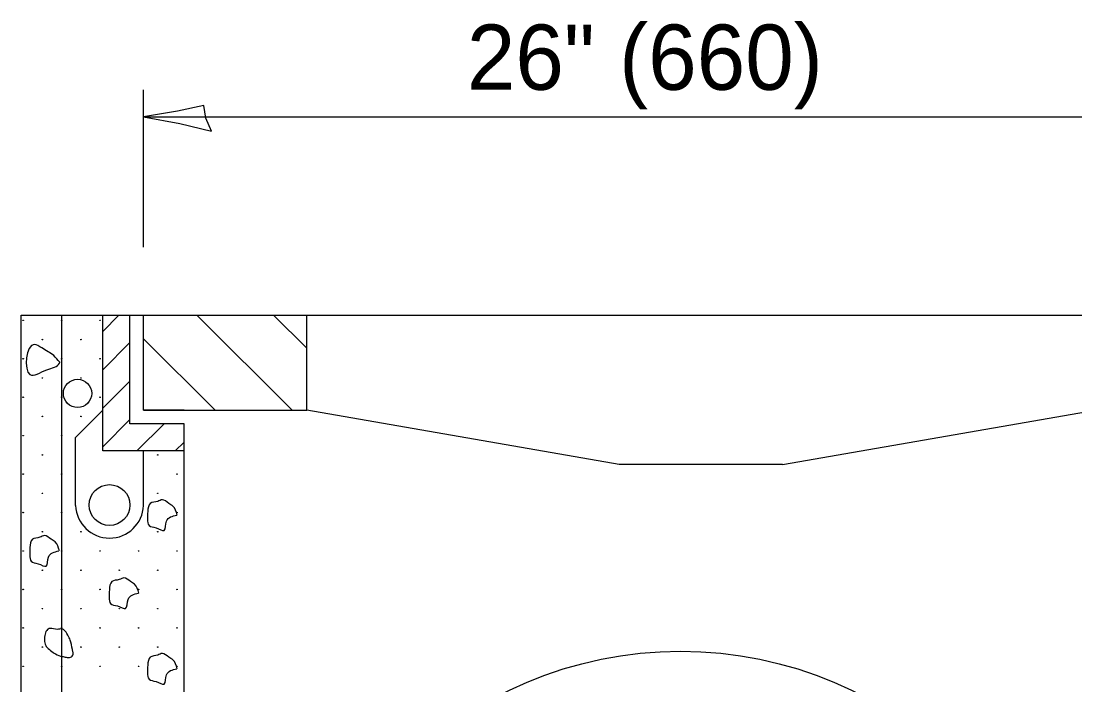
# Model space of a CAD drawing. Extents: x 100793 to 101473, y 99953 to 100393.
# Drawn here: x 101271.52 to 101317.54, y 100229.29 to 100258.29 of the extents above; entities that cross this region are included whole.
import ezdxf

# ---------------------------------------------------------------- set-up
doc = ezdxf.new("R2010")
doc.units = 0
for name, color, linetype in [('Design_PR_Roadway Dimensions', 7, 'Continuous'), ('Drainage_PR', 7, 'Continuous'), ('Level 11', 7, 'Continuous'), ('Level 43', 7, 'Continuous'), ('Level 52', 7, 'Continuous'), ('Removal_Items', 7, 'Continuous'), ('ROW_EX_Private Boundary Items', 7, 'Continuous')]:
    doc.layers.add(name, color=color, linetype=linetype)

msp = doc.modelspace()

# ---------------------------------------------------------------- linework, layer by layer
at = {"layer": 'Drainage_PR'}
for centre in [(101271.61, 100245.215), (101273.289, 100245.215), (101274.969, 100245.215), (101272.45, 100244.376), (101274.129, 100244.376), (101271.61, 100243.536), (101273.289, 100243.536), (101274.969, 100243.536), (101272.45, 100242.696), (101274.129, 100242.696), (101271.61, 100241.857), (101273.289, 100241.857), (101274.969, 100241.857), (101272.45, 100241.017), (101274.129, 100241.017), (101271.61, 100240.177), (101273.289, 100240.177), (101272.45, 100239.338), (101277.488, 100239.338), (101271.61, 100238.498), (101273.289, 100238.498), (101278.327, 100238.498), (101272.45, 100237.658), (101277.488, 100237.658), (101271.61, 100236.819), (101273.289, 100236.819), (101278.327, 100236.819), (101272.45, 100235.979), (101274.129, 100235.979), (101277.488, 100235.979), (101271.61, 100235.139), (101273.289, 100235.139), (101274.969, 100235.139), (101276.648, 100235.139), (101278.327, 100235.139), (101272.45, 100234.299), (101274.129, 100234.299), (101275.808, 100234.299), (101277.488, 100234.299), (101271.61, 100233.46), (101273.289, 100233.46), (101274.969, 100233.46), (101276.648, 100233.46), (101278.327, 100233.46), (101272.45, 100232.62), (101274.129, 100232.62), (101275.808, 100232.62), (101277.488, 100232.62), (101271.61, 100231.78), (101273.289, 100231.78), (101274.969, 100231.78), (101276.648, 100231.78), (101278.327, 100231.78), (101272.45, 100230.941), (101274.129, 100230.941), (101275.808, 100230.941), (101277.488, 100230.941), (101271.61, 100230.101), (101273.289, 100230.101), (101274.969, 100230.101), (101276.648, 100230.101), (101278.327, 100230.101)]:
    msp.add_circle(centre, 0.0119, dxfattribs=at)
at = {"layer": 'Level 11'}
for points in [[(101273.203, 100243.391), (101272.943, 100243.673), (101272.419, 100244.011), (101272.095, 100244.164), (101271.902, 100242.843), (101272.636, 100243.056), (101273.196, 100243.348), (101273.217, 100243.402)], [(101278.34, 100236.711), (101278.151, 100237.1), (101277.969, 100237.221), (101277.688, 100237.381), (101277.485, 100237.306), (101277.161, 100237.221), (101277.05, 100236.861), (101277.04, 100236.53), (101277.107, 100236.255), (101277.41, 100236.152), (101277.763, 100236.042), (101277.866, 100236.444), (101278.322, 100236.711)], [(101273.189, 100235.144), (101273.01, 100235.536), (101272.825, 100235.653), (101272.54, 100235.817), (101272.337, 100235.739), (101272.013, 100235.653), (101271.906, 100235.297), (101271.895, 100234.962), (101271.959, 100234.692), (101272.259, 100234.585), (101272.615, 100234.478), (101272.715, 100234.877), (101273.171, 100235.144)], [(101276.658, 100233.302), (101276.473, 100233.687), (101276.299, 100233.808), (101276.01, 100233.968), (101275.807, 100233.894), (101275.483, 100233.808), (101275.372, 100233.448), (101275.362, 100233.117), (101275.429, 100232.843), (101275.732, 100232.739), (101276.085, 100232.629), (101276.188, 100233.028), (101276.641, 100233.302)], [(101273.774, 100230.73), (101273.688, 100231.154), (101273.621, 100231.346), (101273.482, 100231.589), (101273.325, 100231.728), (101273.101, 100231.717), (101272.784, 100231.76), (101272.638, 100231.674), (101272.552, 100231.446), (101272.545, 100231.182), (101272.62, 100230.969), (101272.805, 100230.794), (101273.026, 100230.641), (101273.311, 100230.534), (101273.482, 100230.502), (101273.678, 100230.502), (101273.795, 100230.623), (101273.788, 100230.716)], [(101278.34, 100230), (101278.151, 100230.388), (101277.969, 100230.506), (101277.688, 100230.666), (101277.485, 100230.591), (101277.161, 100230.506), (101277.05, 100230.153), (101277.04, 100229.814), (101277.107, 100229.544), (101277.41, 100229.437), (101277.763, 100229.33), (101277.866, 100229.729), (101278.322, 100230)]]:
    msp.add_spline(points, degree=3, dxfattribs=at)
at = {"layer": 'Level 43'}
for p, q in [((101276.861, 100248.411), (101276.861, 100255.285)), ((101276.861, 100254.098), (101325.55, 100254.098))]:
    msp.add_line(p, q, dxfattribs=at)
msp.add_lwpolyline([(101279.829, 100253.477), (101279.588, 100254.047), (101279.494, 100254.594), (101278.346, 100254.355), (101276.861, 100254.098), (101278.444, 100253.809)], close=True, dxfattribs=at)
at = {"layer": 'Level 52'}
for p, q in [((101271.518, 100245.443), (101330.894, 100245.443)), ((101271.518, 100192.006), (101271.518, 100245.443)), ((101273.299, 100194.378), (101273.299, 100245.443)), ((101275.084, 100239.508), (101275.084, 100245.443)), ((101276.274, 100240.694), (101276.274, 100245.443)), ((101276.861, 100241.289), (101276.861, 100245.443)), ((101283.99, 100241.289), (101283.99, 100245.443)), ((101273.894, 100240.099), (101275.084, 100241.289)), ((101278.643, 100241.289), (101276.861, 100241.289)), ((101276.861, 100241.289), (101283.99, 100241.289)), ((101297.642, 100238.913), (101283.99, 100241.289)), ((101304.77, 100238.913), (101318.425, 100241.289)), ((101278.643, 100240.694), (101276.274, 100240.694)), ((101278.643, 100199.131), (101278.643, 100240.694)), ((101273.897, 100237.132), (101273.894, 100240.099)), ((101278.643, 100239.508), (101275.084, 100239.508)), ((101276.861, 100237.132), (101276.861, 100239.508)), ((101304.77, 100238.913), (101297.642, 100238.913))]:
    msp.add_line(p, q, dxfattribs=at)
for centre, radius in [((101275.381, 100237.147), 0.891), ((101300.315, 100213.541), 17.219)]:
    msp.add_circle(centre, radius, dxfattribs=at)
msp.add_arc((101275.381, 100237.186), 1.484, 182.1516, 357.8467, dxfattribs=at)
at = {"layer": 'Removal_Items'}
for points in [[(101275.084, 100244.734), (101275.793, 100245.443)], [(101283.349, 100241.289), (101279.188, 100245.443)], [(101283.99, 100244.004), (101282.547, 100245.443)], [(101279.989, 100241.289), (101276.861, 100244.41)], [(101275.084, 100243.056), (101276.274, 100244.243)], [(101275.084, 100241.375), (101276.274, 100242.561)], [(101275.084, 100239.697), (101276.274, 100240.883)], [(101276.573, 100239.508), (101277.763, 100240.694)], [(101278.251, 100239.508), (101278.643, 100239.9)]]:
    msp.add_lwpolyline(points, dxfattribs=at)
at = {"layer": 'ROW_EX_Private Boundary Items'}
msp.add_circle((101273.983, 100242.023), 0.618, dxfattribs=at)

# ---------------------------------------------------------------- texts
at = {"layer": 'Design_PR_Roadway Dimensions'}
msp.add_text('26" (660)', height=2.85, dxfattribs=at).set_placement((101290.983, 100255.285))

doc.saveas('drawing.dxf')
